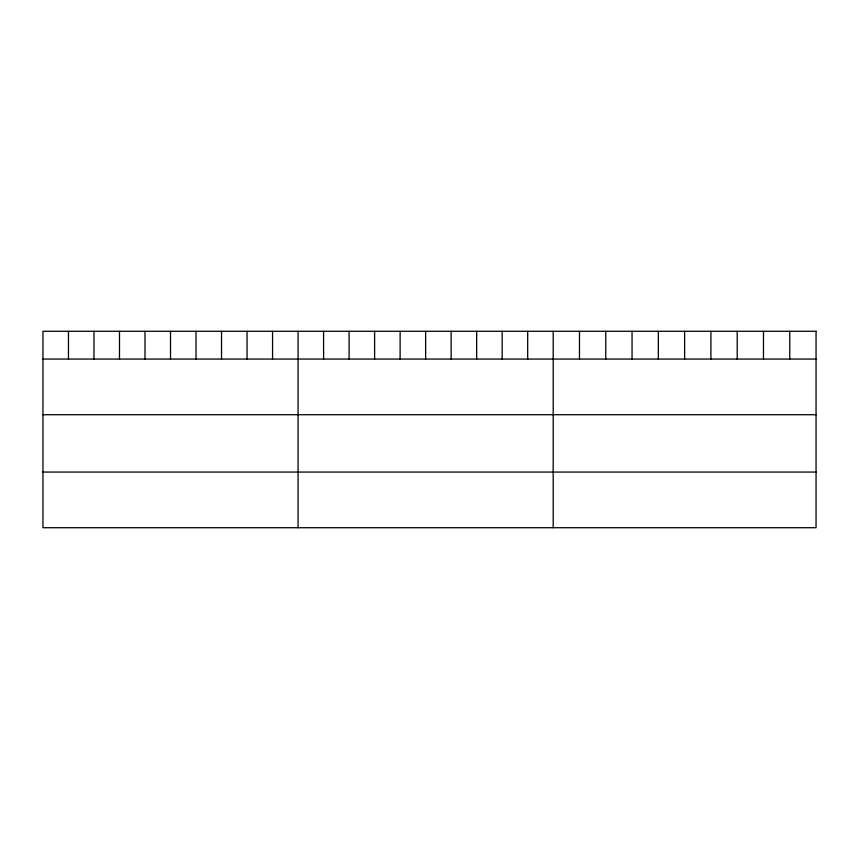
<?xml version="1.0" encoding="UTF-8"?>
<svg xmlns="http://www.w3.org/2000/svg" width="859" height="859" viewBox="0 0 859 859"><rect width="100%" height="100%" fill="white"/><g stroke="black" fill="none" stroke-linecap="round" stroke-linejoin="round"><path stroke-width="1.29" d="M42.95 359.062L816.05 359.062M42.95 414.714L816.05 414.714M42.95 472.063L816.05 472.063M789.765 331.284L789.765 359.062M763.479 331.284L763.479 359.062M737.194 331.284L737.194 359.062M710.908 331.284L710.908 359.062M684.623 331.284L684.623 359.062M658.338 331.284L658.338 359.062M632.052 331.284L632.052 359.062M605.767 331.284L605.767 359.062M579.481 331.284L579.481 359.062M553.196 331.284L553.196 527.716M527.684 331.284L527.684 359.062M502.171 331.284L502.171 359.062M476.659 331.284L476.659 359.062M451.147 331.284L451.147 359.062M425.634 331.284L425.634 359.062M400.122 331.284L400.122 359.062M374.61 331.284L374.61 359.062M349.098 331.284L349.098 359.062M323.585 331.284L323.585 359.062M298.073 331.284L298.073 527.716M272.561 331.284L272.561 359.062M247.048 331.284L247.048 359.062M221.536 331.284L221.536 359.062M196.024 331.284L196.024 359.062M170.512 331.284L170.512 359.062M144.999 331.284L144.999 359.062M119.487 331.284L119.487 359.062M93.975 331.284L93.975 359.062M68.462 331.284L68.462 359.062M816.05 331.284L42.95 331.284L42.95 527.716L816.05 527.716L816.05 331.284"/></g></svg>
